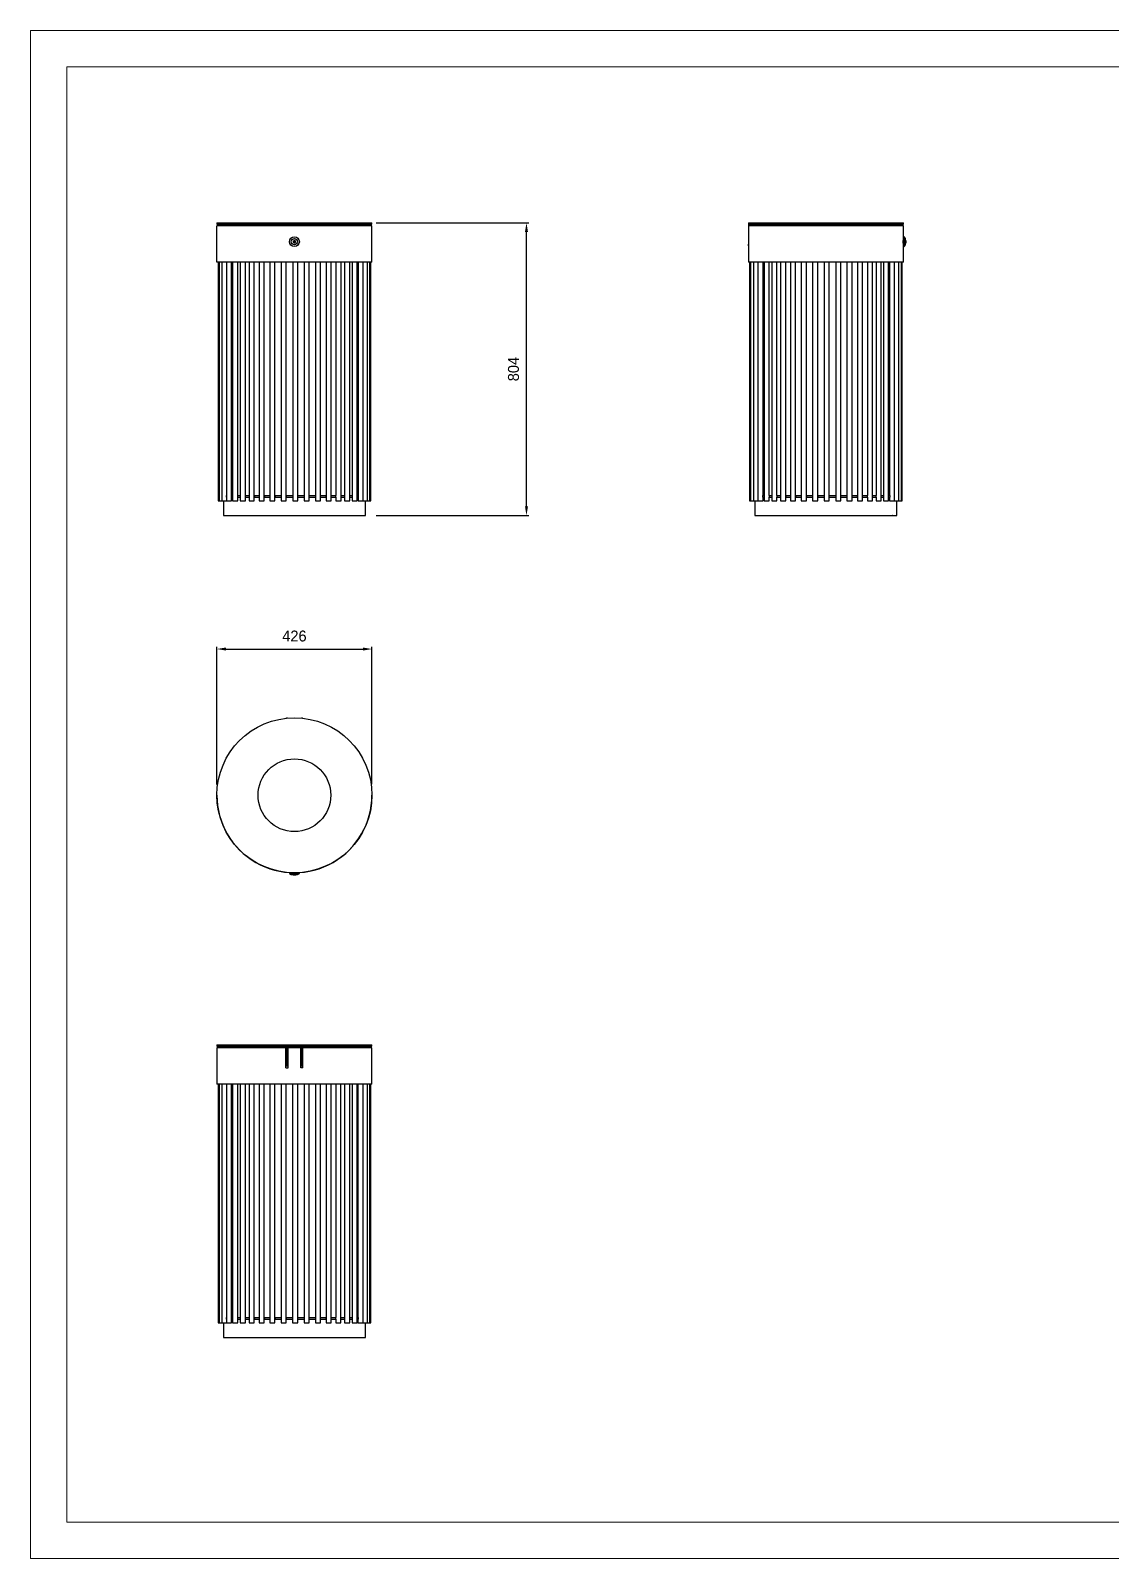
# Model space of a CAD drawing. Header units: millimetres. Extents: x 2024 to 7964, y -1688 to 2512.
# Drawn here: x 2024 to 4994, y -1688 to 2512 of the extents above; entities that cross this region are included whole.
import ezdxf

# ---------------------------------------------------------------- set-up
doc = ezdxf.new("R2010")
doc.units = ezdxf.units.MM
doc.header["$PDSIZE"] = -1
doc.layers.add('tabelka', color=155, linetype='Continuous')
doc.layers.add('WYMIAR', color=96, linetype='Continuous')
doc.dimstyles.new('1-1', dxfattribs={"dimtxt": 30, "dimasz": 25, "dimexe": 6.25, "dimexo": 30, "dimgap": 20.625, "dimtad": 1, "dimdec": 1, "dimtxsty": 'Standard', "dimcen": 0, "dimclrd": 2, "dimclre": 2, "dimclrt": 2, "dimadec": 0, "dimazin": 0, "dimtfac": 1, "dimtdec": 1, "dimtmove": 0, "dimatfit": 3, "dimfxl": 0, "dimarcsym": 0})

# ---------------------------------------------------------------- blocks, each defined once
blk = doc.blocks.new('front')
for p, q in [((-794.8, 1846.2), (-794.8, 1842.2)), ((-794.8, 1846.2), (-368.8, 1846.2)), ((-794.8, 1842.2), (-368.8, 1842.2)), ((-794.8, 1737.8), (-794.8, 1837.8)), ((-368.8, 1837.8), (-794.8, 1837.8)), ((-793, 1837.8), (-793, 1842.2)), ((-773, 1842.2), (-773, 1837.8)), ((-731.1, 1839.9), (-731.1, 1837.8)), ((-731, 1839.9), (-731.1, 1839.9)), ((-731, 1839.9), (-731, 1837.8)), ((-726.8, 1839.9), (-731, 1839.9)), ((-728.8, 1842.2), (-728.7, 1842.2)), ((-728.7, 1842.2), (-728.7, 1842.2)), ((-728.7, 1842.2), (-728.4, 1842.2)), ((-728.4, 1842.2), (-728.3, 1842.2)), ((-726, 1839.9), (-726.8, 1839.9)), ((-726, 1837.8), (-726, 1839.9)), ((-603.8, 1837.8), (-603.8, 1842.2)), ((-600.8, 1837.8), (-600.8, 1842.2)), ((-584.3, 1842.2), (-584.3, 1837.8)), ((-579.3, 1837.8), (-579.3, 1842.2)), ((-562.8, 1837.8), (-562.8, 1842.2)), ((-559.8, 1837.8), (-559.8, 1842.2)), ((-437.6, 1839.9), (-437.6, 1837.8)), ((-437.6, 1839.9), (-437.6, 1837.8)), ((-437.6, 1839.9), (-437.6, 1839.9)), ((-432.6, 1839.9), (-437.6, 1839.9)), ((-435.3, 1842.2), (-435.3, 1842.2)), ((-435.3, 1842.2), (-434.9, 1842.2)), ((-432.6, 1837.8), (-432.6, 1839.9)), ((-392.8, 1842.2), (-392.8, 1837.8)), ((-372.8, 1837.8), (-372.8, 1842.2)), ((-371.8, 1839.9), (-372.8, 1839.9)), ((-371.8, 1837.8), (-371.8, 1839.9)), ((-368.8, 1842.2), (-368.8, 1846.2)), ((-368.8, 1737.8), (-368.8, 1837.8)), ((-580.2, 1791), (-584.9, 1795.7)), ((-583.5, 1797.2), (-578.8, 1792.4)), ((-368.8, 1737.8), (-794.8, 1737.8)), ((-791.6, 1737.8), (-791.6, 1081.8)), ((-788.8, 1737.8), (-788.8, 1081.8)), ((-781, 1737.8), (-781, 1081.8)), ((-768.5, 1737.8), (-768.5, 1081.8)), ((-754.5, 1096.8), (-754.5, 1737.8)), ((-751.6, 1737.8), (-751.6, 1081.8)), ((-737.6, 1096.8), (-737.6, 1737.8)), ((-730.6, 1737.8), (-730.6, 1081.8)), ((-716.6, 1096.8), (-716.6, 1737.8)), ((-706.2, 1737.8), (-706.2, 1081.8)), ((-692.2, 1081.8), (-692.2, 1737.8)), ((-678.9, 1737.8), (-678.9, 1081.8)), ((-664.9, 1081.8), (-664.9, 1737.8)), ((-649.4, 1737.8), (-649.4, 1081.8)), ((-635.4, 1081.8), (-635.4, 1737.8)), ((-618.4, 1737.8), (-618.4, 1081.8)), ((-604.4, 1081.8), (-604.4, 1737.8)), ((-586.6, 1737.8), (-586.6, 1081.8)), ((-572.6, 1081.8), (-572.6, 1737.8)), ((-554.9, 1737.8), (-554.9, 1081.8)), ((-540.9, 1081.8), (-540.9, 1737.8)), ((-524, 1737.8), (-524, 1081.8)), ((-510, 1081.8), (-510, 1737.8)), ((-494.8, 1737.8), (-494.8, 1081.8)), ((-480.8, 1081.8), (-480.8, 1737.8)), ((-467.8, 1737.8), (-467.8, 1096.8)), ((-453.8, 1081.8), (-453.8, 1737.8)), ((-443.9, 1737.8), (-443.9, 1096.8)), ((-429.9, 1081.8), (-429.9, 1737.8)), ((-423.5, 1737.8), (-423.5, 1096.8)), ((-409.5, 1081.8), (-409.5, 1737.8)), ((-407.8, 1096.8), (-407.8, 1737.8)), ((-407.1, 1737.8), (-407.1, 1096.8)), ((-393.1, 1081.8), (-393.1, 1737.8)), ((-381.3, 1081.8), (-381.3, 1737.8)), ((-374.2, 1081.8), (-374.2, 1737.8)), ((-372, 1081.8), (-372, 1737.8)), ((-769, 1096.8), (-769, 1091.8)), ((-769, 1096.8), (-768.5, 1096.8)), ((-755.7, 1096.8), (-755.7, 1091.8)), ((-755.7, 1096.8), (-751.6, 1096.8)), ((-738.1, 1096.8), (-738.1, 1091.8)), ((-738.1, 1096.8), (-730.6, 1096.8)), ((-716.7, 1096.8), (-716.7, 1091.8)), ((-716.7, 1096.8), (-706.2, 1096.8)), ((-691.9, 1096.8), (-692.2, 1096.8)), ((-691.9, 1096.8), (-691.9, 1091.8)), ((-691.9, 1096.8), (-678.9, 1096.8)), ((-664.4, 1096.8), (-664.9, 1096.8)), ((-664.4, 1096.8), (-664.4, 1091.8)), ((-664.4, 1096.8), (-649.4, 1096.8)), ((-634.9, 1096.8), (-635.4, 1096.8)), ((-634.9, 1096.8), (-634.9, 1091.8)), ((-634.9, 1096.8), (-618.4, 1096.8)), ((-604.1, 1096.8), (-604.4, 1096.8)), ((-604.1, 1096.8), (-604.1, 1091.8)), ((-604.1, 1096.8), (-586.6, 1096.8)), ((-572.8, 1096.8), (-554.9, 1096.8)), ((-540.9, 1096.8), (-524, 1096.8)), ((-510, 1096.8), (-494.8, 1096.8)), ((-494.8, 1091.8), (-494.8, 1096.8)), ((-494.8, 1096.8), (-494.8, 1096.8)), ((-480.8, 1096.8), (-467.7, 1096.8)), ((-467.7, 1091.8), (-467.7, 1096.8)), ((-453.8, 1096.8), (-443.4, 1096.8)), ((-443.4, 1091.8), (-443.4, 1096.8)), ((-429.9, 1096.8), (-422.5, 1096.8)), ((-422.5, 1091.8), (-422.5, 1096.8)), ((-409.5, 1096.8), (-405.6, 1096.8)), ((-405.6, 1091.8), (-405.6, 1096.8)), ((-393.1, 1096.8), (-393, 1096.8)), ((-393, 1091.8), (-393, 1096.8)), ((-791.6, 1081.8), (-790.1, 1081.8)), ((-790.1, 1081.8), (-788.8, 1081.8)), ((-788.8, 1081.8), (-786.5, 1081.8)), ((-786.5, 1081.8), (-781, 1081.8)), ((-781, 1081.8), (-777.9, 1081.8)), ((-777.9, 1081.8), (-768.5, 1081.8)), ((-776.8, 1081.8), (-776.8, 1041.8)), ((-769, 1091.8), (-768.5, 1091.8)), ((-768.5, 1081.8), (-764.4, 1081.8)), ((-764.4, 1081.8), (-754.5, 1081.8)), ((-755.7, 1091.8), (-751.6, 1091.8)), ((-754.5, 1081.8), (-754.5, 1091.8)), ((-751.6, 1081.8), (-746.5, 1081.8)), ((-746.5, 1081.8), (-737.6, 1081.8)), ((-738.1, 1091.8), (-730.6, 1091.8)), ((-737.6, 1081.8), (-737.6, 1091.8)), ((-730.6, 1081.8), (-724.4, 1081.8)), ((-724.4, 1081.8), (-716.6, 1081.8)), ((-716.7, 1091.8), (-706.2, 1091.8)), ((-716.6, 1081.8), (-716.6, 1091.8)), ((-706.2, 1081.8), (-698.9, 1081.8)), ((-698.9, 1081.8), (-692.2, 1081.8)), ((-691.9, 1091.8), (-692.2, 1091.8)), ((-691.9, 1091.8), (-678.9, 1091.8)), ((-678.9, 1081.8), (-670.5, 1081.8)), ((-670.5, 1081.8), (-664.9, 1081.8)), ((-664.4, 1091.8), (-664.9, 1091.8)), ((-664.4, 1091.8), (-649.4, 1091.8)), ((-649.4, 1081.8), (-639.9, 1081.8)), ((-639.9, 1081.8), (-635.4, 1081.8)), ((-634.9, 1091.8), (-635.4, 1091.8)), ((-634.9, 1091.8), (-618.4, 1091.8)), ((-618.4, 1081.8), (-607.9, 1081.8)), ((-607.9, 1081.8), (-604.4, 1081.8)), ((-604.1, 1091.8), (-604.4, 1091.8)), ((-604.1, 1091.8), (-586.6, 1091.8)), ((-586.6, 1081.8), (-575.3, 1081.8)), ((-575.3, 1081.8), (-572.6, 1081.8)), ((-572.8, 1091.8), (-554.9, 1091.8)), ((-554.9, 1081.8), (-542.8, 1081.8)), ((-542.8, 1081.8), (-540.9, 1081.8)), ((-540.9, 1091.8), (-524, 1091.8)), ((-524, 1081.8), (-511.2, 1081.8)), ((-511.2, 1081.8), (-510, 1081.8)), ((-510, 1091.8), (-494.8, 1091.8)), ((-494.8, 1091.8), (-494.8, 1091.8)), ((-494.8, 1081.8), (-481.4, 1081.8)), ((-481.4, 1081.8), (-480.8, 1081.8)), ((-480.8, 1091.8), (-467.7, 1091.8)), ((-467.8, 1091.8), (-467.8, 1081.8)), ((-467.8, 1081.8), (-454.1, 1081.8)), ((-454.1, 1081.8), (-453.8, 1081.8)), ((-453.8, 1091.8), (-443.4, 1091.8)), ((-443.9, 1091.8), (-443.9, 1081.8)), ((-443.9, 1081.8), (-429.9, 1081.8)), ((-429.9, 1091.8), (-422.5, 1091.8)), ((-429.9, 1081.8), (-429.9, 1081.8)), ((-423.5, 1091.8), (-423.5, 1081.8)), ((-423.5, 1081.8), (-409.5, 1081.8)), ((-409.5, 1091.8), (-405.6, 1091.8)), ((-407.1, 1091.8), (-407.1, 1081.8)), ((-407.1, 1081.8), (-393.1, 1081.8)), ((-393.1, 1091.8), (-393, 1091.8)), ((-393.1, 1081.8), (-381.3, 1081.8)), ((-386.8, 1041.8), (-386.8, 1081.8)), ((-381.3, 1081.8), (-374.2, 1081.8)), ((-374.2, 1081.8), (-372, 1081.8)), ((-776.8, 1041.8), (-648, 1041.8)), ((-647.9, 1041.8), (-648, 1041.8)), ((-647.9, 1041.8), (-386.8, 1041.8))]:
    blk.add_line(p, q)
for radius in [13.5, 8.5]:
    blk.add_circle((-581.8, 1794.1), radius)
for centre, radius, start, end in [((-728.8, 1839.9), 2.3, 90, 180), ((-728.7, 1839.9), 2.3, 90, 180), ((-728.3, 1839.9), 2.3, 0, 90), ((-435.3, 1839.9), 2.3, 90, 180), ((-435.3, 1839.9), 2.3, 90, 180), ((-434.9, 1839.9), 2.3, 0, 90), ((-374.1, 1839.9), 2.3, 0, 55.5826), ((-581.8, 1794.1), 3.5, 151.6015, 298.3985), ((-581.8, 1794.1), 3.5, 331.6015, 118.3985)]:
    blk.add_arc(centre, radius, start, end)
blk = doc.blocks.new('bok')
for p, q in [((1328.7, 1846.2), (1328.7, 1842.2)), ((1328.7, 1846.2), (1541.7, 1846.2)), ((1329.9, 1842.2), (1328.7, 1842.2)), ((1328.7, 1842.2), (1328.7, 1787.2)), ((1329.9, 1842.2), (1541.7, 1842.2)), ((1541.6, 1837.8), (1330.1, 1837.8)), ((1330.1, 1782.8), (1330.1, 1837.8)), ((1352.7, 1837.8), (1352.7, 1842.2)), ((1392.5, 1839.9), (1392.5, 1837.8)), ((1392.6, 1839.9), (1392.5, 1839.9)), ((1392.6, 1839.9), (1392.6, 1837.8)), ((1396.8, 1839.9), (1392.6, 1839.9)), ((1394.8, 1842.2), (1394.9, 1842.2)), ((1394.8, 1842.2), (1394.8, 1842.2)), ((1394.9, 1842.2), (1395.2, 1842.2)), ((1395.2, 1842.2), (1395.3, 1842.2)), ((1397.6, 1839.9), (1396.8, 1839.9)), ((1397.6, 1837.8), (1397.6, 1839.9)), ((1539.2, 1839.9), (1539.2, 1837.8)), ((1539.3, 1839.9), (1539.2, 1839.9)), ((1539.3, 1839.9), (1539.3, 1837.8)), ((1544.3, 1839.9), (1539.3, 1839.9)), ((1541.5, 1842.2), (1541.6, 1842.2)), ((1541.6, 1842.2), (1542, 1842.2)), ((1541.6, 1837.8), (1541.6, 1837.8)), ((1541.7, 1846.2), (1754.7, 1846.2)), ((1541.7, 1842.2), (1754.7, 1842.2)), ((1754.8, 1837.8), (1541.8, 1837.8)), ((1544.3, 1837.8), (1544.3, 1839.9)), ((1552.5, 1837.8), (1552.5, 1842.2)), ((1557.5, 1837.8), (1557.5, 1842.2)), ((1685.9, 1839.9), (1685.9, 1837.8)), ((1686, 1839.9), (1685.9, 1839.9)), ((1686, 1839.9), (1686, 1837.8)), ((1691, 1839.9), (1686, 1839.9)), ((1688.2, 1842.2), (1688.3, 1842.2)), ((1688.3, 1842.2), (1688.7, 1842.2)), ((1691, 1837.8), (1691, 1839.9)), ((1714.7, 1842.2), (1714.7, 1837.8)), ((1719.7, 1837.8), (1719.7, 1842.2)), ((1734.7, 1842.2), (1734.7, 1837.8)), ((1739.7, 1837.8), (1739.7, 1842.2)), ((1754.7, 1842.2), (1754.7, 1846.2)), ((1754.8, 1807.6), (1754.8, 1837.8)), ((1756.5, 1807.6), (1754.8, 1807.6)), ((1754.8, 1780.6), (1754.8, 1807.6)), ((1760.1, 1802.6), (1756.5, 1807.6)), ((1756.5, 1780.6), (1756.5, 1807.6)), ((1328.7, 1787.2), (1330.1, 1787.2)), ((1328.8, 1787.2), (1328.8, 1737.8)), ((1329.5, 1782.8), (1329.5, 1787.2)), ((1330.1, 1782.8), (1329.5, 1782.8)), ((1754.8, 1799.8), (1754.6, 1799.8)), ((1754.6, 1788.3), (1754.8, 1788.3)), ((1754.7, 1803.7), (1754.8, 1803.7)), ((1754.8, 1784.5), (1754.7, 1784.5)), ((1754.8, 1804.9), (1754.8, 1805.2)), ((1754.8, 1804.9), (1754.8, 1804.9)), ((1754.8, 1783.2), (1754.8, 1783.2)), ((1754.8, 1780.6), (1756.5, 1780.6)), ((1754.8, 1737.8), (1754.8, 1780.6)), ((1756.5, 1780.6), (1760.1, 1785.6)), ((1760.1, 1785.6), (1760.1, 1802.6)), ((1761.5, 1797.6), (1760.1, 1797.6)), ((1760.1, 1797.2), (1761.5, 1797.2)), ((1760.1, 1795.7), (1761.5, 1795.7)), ((1760.1, 1790.6), (1761.5, 1790.6)), ((1761.5, 1797.6), (1761.5, 1797.2)), ((1761.5, 1797.2), (1761.5, 1795.7)), ((1761.5, 1795.7), (1761.5, 1790.6)), ((1541.6, 1737.8), (1328.8, 1737.8)), ((1332, 1737.8), (1332, 1081.8)), ((1334.9, 1737.8), (1334.9, 1081.8)), ((1342.6, 1737.8), (1342.6, 1081.8)), ((1355.1, 1737.8), (1355.1, 1081.8)), ((1369.1, 1096.8), (1369.1, 1737.8)), ((1372, 1737.8), (1372, 1081.8)), ((1386, 1096.8), (1386, 1737.8)), ((1393, 1737.8), (1393, 1081.8)), ((1407, 1096.8), (1407, 1737.8)), ((1417.4, 1737.8), (1417.4, 1081.8)), ((1431.4, 1081.8), (1431.4, 1737.8)), ((1444.7, 1737.8), (1444.7, 1081.8)), ((1458.7, 1081.8), (1458.7, 1737.8)), ((1474.2, 1737.8), (1474.2, 1081.8)), ((1488.2, 1081.8), (1488.2, 1737.8)), ((1505.3, 1737.8), (1505.3, 1081.8)), ((1519.3, 1081.8), (1519.3, 1737.8)), ((1537, 1737.8), (1537, 1081.8)), ((1754.8, 1737.8), (1541.8, 1737.8)), ((1551, 1081.8), (1551, 1737.8)), ((1568.7, 1737.8), (1568.7, 1081.8)), ((1582.7, 1081.8), (1582.7, 1737.8)), ((1599.6, 1737.8), (1599.6, 1081.8)), ((1613.6, 1081.8), (1613.6, 1737.8)), ((1628.8, 1737.8), (1628.8, 1081.8)), ((1642.8, 1081.8), (1642.8, 1737.8)), ((1655.8, 1737.8), (1655.8, 1096.8)), ((1669.8, 1081.8), (1669.8, 1737.8)), ((1679.8, 1737.8), (1679.8, 1096.8)), ((1693.8, 1081.8), (1693.8, 1737.8)), ((1700.2, 1737.8), (1700.2, 1096.8)), ((1714.2, 1081.8), (1714.2, 1737.8)), ((1715.8, 1096.8), (1715.8, 1737.8)), ((1716.5, 1737.8), (1716.5, 1096.8)), ((1730.5, 1081.8), (1730.5, 1737.8)), ((1742.3, 1081.8), (1742.3, 1737.8)), ((1749.4, 1081.8), (1749.4, 1737.8)), ((1751.6, 1081.8), (1751.6, 1737.8)), ((1354.6, 1096.8), (1354.6, 1091.8)), ((1354.6, 1096.8), (1355.1, 1096.8)), ((1367.9, 1096.8), (1367.9, 1091.8)), ((1367.9, 1096.8), (1372, 1096.8)), ((1385.5, 1096.8), (1385.5, 1091.8)), ((1385.5, 1096.8), (1393, 1096.8)), ((1406.9, 1096.8), (1406.9, 1091.8)), ((1406.9, 1096.8), (1417.4, 1096.8)), ((1431.7, 1096.8), (1431.4, 1096.8)), ((1431.7, 1096.8), (1431.7, 1091.8)), ((1431.7, 1096.8), (1444.7, 1096.8)), ((1459.2, 1096.8), (1458.7, 1096.8)), ((1459.2, 1096.8), (1459.2, 1091.8)), ((1459.2, 1096.8), (1474.2, 1096.8)), ((1488.7, 1096.8), (1488.2, 1096.8)), ((1488.7, 1096.8), (1488.7, 1091.8)), ((1488.7, 1096.8), (1505.3, 1096.8)), ((1519.5, 1096.8), (1519.3, 1096.8)), ((1519.5, 1096.8), (1519.5, 1091.8)), ((1519.5, 1096.8), (1537, 1096.8)), ((1550.9, 1096.8), (1568.7, 1096.8)), ((1582.7, 1096.8), (1599.6, 1096.8)), ((1613.6, 1096.8), (1628.8, 1096.8)), ((1628.8, 1091.8), (1628.8, 1096.8)), ((1628.8, 1096.8), (1628.8, 1096.8)), ((1642.8, 1096.8), (1655.9, 1096.8)), ((1655.9, 1091.8), (1655.9, 1096.8)), ((1669.8, 1096.8), (1680.2, 1096.8)), ((1680.2, 1091.8), (1680.2, 1096.8)), ((1693.8, 1096.8), (1701.1, 1096.8)), ((1701.1, 1091.8), (1701.1, 1096.8)), ((1714.2, 1096.8), (1718, 1096.8)), ((1718, 1091.8), (1718, 1096.8)), ((1730.5, 1096.8), (1730.7, 1096.8)), ((1730.7, 1091.8), (1730.7, 1096.8)), ((1332, 1081.8), (1333.5, 1081.8)), ((1333.5, 1081.8), (1334.9, 1081.8)), ((1334.9, 1081.8), (1337.1, 1081.8)), ((1337.1, 1081.8), (1342.6, 1081.8)), ((1342.6, 1081.8), (1345.8, 1081.8)), ((1345.8, 1081.8), (1355.1, 1081.8)), ((1346.8, 1081.8), (1346.8, 1041.8)), ((1354.6, 1091.8), (1355.1, 1091.8)), ((1355.1, 1081.8), (1359.2, 1081.8)), ((1359.2, 1081.8), (1369.1, 1081.8)), ((1367.9, 1091.8), (1372, 1091.8)), ((1369.1, 1081.8), (1369.1, 1091.8)), ((1372, 1081.8), (1377.2, 1081.8)), ((1377.2, 1081.8), (1386, 1081.8)), ((1385.5, 1091.8), (1393, 1091.8)), ((1386, 1081.8), (1386, 1091.8)), ((1393, 1081.8), (1399.2, 1081.8)), ((1399.2, 1081.8), (1407, 1081.8)), ((1406.9, 1091.8), (1417.4, 1091.8)), ((1407, 1081.8), (1407, 1091.8)), ((1417.4, 1081.8), (1424.7, 1081.8)), ((1424.7, 1081.8), (1431.4, 1081.8)), ((1431.7, 1091.8), (1431.4, 1091.8)), ((1431.7, 1091.8), (1444.7, 1091.8)), ((1444.7, 1081.8), (1453.1, 1081.8)), ((1453.1, 1081.8), (1458.7, 1081.8)), ((1459.2, 1091.8), (1458.7, 1091.8)), ((1459.2, 1091.8), (1474.2, 1091.8)), ((1474.2, 1081.8), (1483.7, 1081.8)), ((1483.7, 1081.8), (1488.2, 1081.8)), ((1488.7, 1091.8), (1488.2, 1091.8)), ((1488.7, 1091.8), (1505.3, 1091.8)), ((1505.3, 1081.8), (1515.7, 1081.8)), ((1515.7, 1081.8), (1519.3, 1081.8)), ((1519.5, 1091.8), (1519.3, 1091.8)), ((1519.5, 1091.8), (1537, 1091.8)), ((1537, 1081.8), (1548.4, 1081.8)), ((1548.4, 1081.8), (1551, 1081.8)), ((1550.9, 1091.8), (1568.7, 1091.8)), ((1568.7, 1081.8), (1580.9, 1081.8)), ((1580.9, 1081.8), (1582.7, 1081.8)), ((1582.7, 1091.8), (1599.6, 1091.8)), ((1599.6, 1081.8), (1612.4, 1081.8)), ((1612.4, 1081.8), (1613.6, 1081.8)), ((1613.6, 1091.8), (1628.8, 1091.8)), ((1628.8, 1091.8), (1628.8, 1091.8)), ((1628.8, 1081.8), (1642.2, 1081.8)), ((1642.2, 1081.8), (1642.8, 1081.8)), ((1642.8, 1091.8), (1655.9, 1091.8)), ((1655.8, 1091.8), (1655.8, 1081.8)), ((1655.8, 1081.8), (1669.5, 1081.8)), ((1669.5, 1081.8), (1669.8, 1081.8)), ((1669.8, 1091.8), (1680.2, 1091.8)), ((1679.8, 1091.8), (1679.8, 1081.8)), ((1679.8, 1081.8), (1693.7, 1081.8)), ((1693.7, 1081.8), (1693.8, 1081.8)), ((1693.8, 1091.8), (1701.1, 1091.8)), ((1700.2, 1091.8), (1700.2, 1081.8)), ((1700.2, 1081.8), (1714.2, 1081.8)), ((1714.2, 1091.8), (1718, 1091.8)), ((1716.5, 1091.8), (1716.5, 1081.8)), ((1716.5, 1081.8), (1730.5, 1081.8)), ((1730.5, 1091.8), (1730.7, 1091.8)), ((1730.5, 1081.8), (1742.3, 1081.8)), ((1736.8, 1041.8), (1736.8, 1081.8)), ((1742.3, 1081.8), (1749.4, 1081.8)), ((1749.4, 1081.8), (1751.6, 1081.8)), ((1346.8, 1041.8), (1725.2, 1041.8)), ((1725.3, 1041.8), (1725.2, 1041.8)), ((1725.3, 1041.8), (1736.8, 1041.8))]:
    blk.add_line(p, q)
for centre, radius, start, end in [((1394.8, 1839.9), 2.3, 90, 180), ((1394.9, 1839.9), 2.3, 90, 180), ((1395.3, 1839.9), 2.3, 0, 90), ((1541.5, 1839.9), 2.3, 90, 180), ((1541.6, 1839.9), 2.3, 90, 180), ((1542, 1839.9), 2.3, 0, 90), ((1688.2, 1839.9), 2.3, 90, 180), ((1688.3, 1839.9), 2.3, 90, 180), ((1688.7, 1839.9), 2.3, 0, 90), ((1541.8, 1807.9), 213, 357.0761, 357.4162), ((1541.8, 1780.3), 213, 2.5838, 2.9239), ((1541.8, 1807.9), 213, 358.8738, 359.2135), ((1541.8, 1807.9), 213, 358.8727, 359.2124), ((1541.8, 1780.3), 213, 0.7865, 1.1262), ((1541.8, 1780.3), 213, 0.7876, 1.1273)]:
    blk.add_arc(centre, radius, start, end)
for points, knots in [([(1754.5, 1791.1), (1754.5, 1792.4), (1754.5, 1794.4), (1754.5, 1796.3), (1754.5, 1797)], [0, 0, 0, 0, 0.6396364, 1, 1, 1, 1]), ([(1754.8, 1782.9), (1754.8, 1782.9), (1754.8, 1782.8), (1754.8, 1783), (1754.8, 1783.2)], [0, 0, 0, 0, 0.282297, 1, 1, 1, 1])]:
    blk.add_open_spline(points, degree=3, knots=knots)
blk = doc.blocks.new('rzut')
for p, q in [((-603.8, 475), (-603.8, 476.1)), ((-603.8, 476.1), (-600.8, 476.1)), ((-600.8, 475.3), (-600.8, 476.1)), ((-562.8, 476.1), (-559.8, 476.1)), ((-562.8, 475.3), (-562.8, 476.1)), ((-559.8, 475), (-559.8, 476.1)), ((-595.3, 50.1), (-595.3, 48.4)), ((-595.3, 50.1), (-572.3, 50.1)), ((-595.3, 48.4), (-590.3, 44.8)), ((-595.3, 48.4), (-572.3, 48.4)), ((-591.4, 50.1), (-591.4, 50.3)), ((-590.3, 44.8), (-575.8, 44.8)), ((-587.6, 50.2), (-587.6, 50.1)), ((-585.3, 44.8), (-585.3, 43.4)), ((-584.9, 43.4), (-585.3, 43.4)), ((-584.9, 44.8), (-584.9, 43.4)), ((-583.5, 43.4), (-584.9, 43.4)), ((-583.5, 44.8), (-583.5, 43.4)), ((-578.3, 43.4), (-583.5, 43.4)), ((-578.3, 43.4), (-578.3, 44.8)), ((-576.1, 50.1), (-576.1, 50.2)), ((-575.8, 44.8), (-573.3, 44.8)), ((-573.3, 44.8), (-568.3, 48.4)), ((-572.3, 50.1), (-568.3, 50.1)), ((-572.3, 48.4), (-568.3, 48.4)), ((-572.2, 50.3), (-572.2, 50.1)), ((-568.3, 48.4), (-568.3, 50.1))]:
    blk.add_line(p, q)
for radius in [213, 100]:
    blk.add_circle((-581.8, 263.1), radius)
blk.add_arc((-581.8, 263.1), 213, 180, 0.0067)
blk = doc.blocks.new('tyl')
for p, q in [((-792.5, -276.5), (-792.5, -280.5)), ((-792.5, -276.5), (-366.5, -276.5)), ((-792.5, -280.5), (-601.5, -280.5)), ((-792.5, -284.9), (-792.5, -384.9)), ((-603, -284.9), (-792.5, -284.9)), ((-789.5, -282.8), (-789.5, -284.9)), ((-787, -282.8), (-789.5, -282.8)), ((-788.5, -280.9), (-788.5, -280.5)), ((-787.2, -280.5), (-787, -280.5)), ((-787, -280.5), (-786.8, -280.5)), ((-784.5, -282.8), (-787, -282.8)), ((-784.5, -284.9), (-784.5, -282.8)), ((-728.8, -282.8), (-728.8, -284.9)), ((-728.7, -282.8), (-728.8, -282.8)), ((-728.7, -282.8), (-728.7, -284.9)), ((-724.4, -282.8), (-728.7, -282.8)), ((-726.5, -280.5), (-726.4, -280.5)), ((-726.4, -280.5), (-726, -280.5)), ((-726.4, -280.5), (-726.4, -280.5)), ((-726, -280.5), (-726, -280.5)), ((-723.7, -282.8), (-724.4, -282.8)), ((-723.7, -284.9), (-723.7, -282.8)), ((-603, -339.9), (-603, -284.9)), ((-603, -284.9), (-601.5, -284.9)), ((-598.5, -280.5), (-601.5, -280.5)), ((-601.5, -280.5), (-601.5, -335.5)), ((-598.5, -280.5), (-598.5, -335.5)), ((-598.5, -280.5), (-560.5, -280.5)), ((-598.5, -284.9), (-597, -284.9)), ((-597, -339.9), (-597, -284.9)), ((-562, -284.9), (-597, -284.9)), ((-582, -280.5), (-582, -284.9)), ((-577, -284.9), (-577, -280.5)), ((-562, -339.9), (-562, -284.9)), ((-562, -284.9), (-560.5, -284.9)), ((-560.5, -280.5), (-560.5, -335.5)), ((-557.5, -280.5), (-560.5, -280.5)), ((-557.5, -280.5), (-557.5, -335.5)), ((-557.5, -280.5), (-366.5, -280.5)), ((-557.5, -284.9), (-556, -284.9)), ((-366.5, -284.9), (-556, -284.9)), ((-556, -339.9), (-556, -284.9)), ((-435.3, -282.8), (-435.3, -284.9)), ((-435.2, -282.8), (-435.3, -282.8)), ((-435.2, -282.8), (-435.2, -284.9)), ((-430.2, -282.8), (-435.2, -282.8)), ((-433, -280.5), (-432.9, -280.5)), ((-432.9, -280.5), (-432.5, -280.5)), ((-430.2, -284.9), (-430.2, -282.8)), ((-374.5, -282.8), (-374.5, -284.9)), ((-369.5, -282.8), (-374.5, -282.8)), ((-372.2, -280.5), (-371.8, -280.5)), ((-369.5, -284.9), (-369.5, -282.8)), ((-366.5, -280.5), (-366.5, -276.5)), ((-366.5, -384.9), (-366.5, -284.9)), ((-366.5, -384.9), (-366.5, -284.9)), ((-366.5, -284.9), (-366.5, -284.9)), ((-601.5, -306.9), (-603, -306.9)), ((-598.5, -335.5), (-601.5, -335.5)), ((-597, -313.5), (-597.5, -313.5)), ((-597.5, -313.5), (-597.5, -321.4)), ((-597.5, -321.4), (-597.5, -325.5)), ((-597.5, -325.5), (-597, -325.5)), ((-561.5, -313.5), (-562, -313.5)), ((-562, -325.5), (-561.5, -325.5)), ((-561.5, -321.4), (-561.5, -313.5)), ((-561.5, -325.5), (-561.5, -321.4)), ((-557.5, -335.5), (-560.5, -335.5)), ((-557.5, -306.9), (-556, -306.9)), ((-603, -339.9), (-597, -339.9)), ((-556, -339.9), (-562, -339.9)), ((-366.5, -384.9), (-792.5, -384.9)), ((-789.3, -384.9), (-789.3, -1040.9)), ((-786.4, -384.9), (-786.4, -1040.9)), ((-778.7, -384.9), (-778.7, -1040.9)), ((-766.2, -384.9), (-766.2, -1040.9)), ((-752.2, -1025.9), (-752.2, -384.9)), ((-749.2, -384.9), (-749.2, -1040.9)), ((-735.2, -1025.9), (-735.2, -384.9)), ((-728.3, -384.9), (-728.3, -1040.9)), ((-714.3, -1025.9), (-714.3, -384.9)), ((-703.9, -384.9), (-703.9, -1040.9)), ((-689.9, -1040.9), (-689.9, -384.9)), ((-676.6, -384.9), (-676.6, -1040.9)), ((-662.6, -1040.9), (-662.6, -384.9)), ((-647, -384.9), (-647, -1040.9)), ((-633, -1040.9), (-633, -384.9)), ((-616, -384.9), (-616, -1040.9)), ((-602, -1040.9), (-602, -384.9)), ((-584.3, -384.9), (-584.3, -1040.9)), ((-570.3, -1040.9), (-570.3, -384.9)), ((-552.6, -384.9), (-552.6, -1040.9)), ((-538.6, -1040.9), (-538.6, -384.9)), ((-521.7, -384.9), (-521.7, -1040.9)), ((-507.7, -1040.9), (-507.7, -384.9)), ((-492.4, -384.9), (-492.4, -1040.9)), ((-478.4, -1040.9), (-478.4, -384.9)), ((-465.5, -384.9), (-465.5, -1025.9)), ((-451.5, -1040.9), (-451.5, -384.9)), ((-441.5, -384.9), (-441.5, -1025.9)), ((-427.5, -1040.9), (-427.5, -384.9)), ((-421.1, -384.9), (-421.1, -1025.9)), ((-407.1, -1040.9), (-407.1, -384.9)), ((-405.5, -1025.9), (-405.5, -384.9)), ((-404.8, -384.9), (-404.8, -1025.9)), ((-390.8, -1040.9), (-390.8, -384.9)), ((-378.9, -1040.9), (-378.9, -384.9)), ((-371.9, -1040.9), (-371.9, -384.9)), ((-369.7, -1040.9), (-369.7, -384.9)), ((-366.5, -384.9), (-366.5, -384.9)), ((-789.3, -1040.9), (-787.8, -1040.9)), ((-787.8, -1040.9), (-786.4, -1040.9)), ((-786.4, -1040.9), (-784.2, -1040.9)), ((-784.2, -1040.9), (-778.7, -1040.9)), ((-778.7, -1040.9), (-775.5, -1040.9)), ((-775.5, -1040.9), (-766.2, -1040.9)), ((-774.5, -1040.9), (-774.5, -1080.9)), ((-766.7, -1025.9), (-766.7, -1030.9)), ((-766.7, -1025.9), (-766.2, -1025.9)), ((-766.7, -1030.9), (-766.2, -1030.9)), ((-766.2, -1040.9), (-762.1, -1040.9)), ((-762.1, -1040.9), (-752.2, -1040.9)), ((-753.4, -1025.9), (-753.4, -1030.9)), ((-753.4, -1025.9), (-749.2, -1025.9)), ((-753.4, -1030.9), (-749.2, -1030.9)), ((-752.2, -1040.9), (-752.2, -1030.9)), ((-749.2, -1040.9), (-744.1, -1040.9)), ((-744.1, -1040.9), (-735.2, -1040.9)), ((-735.8, -1025.9), (-735.8, -1030.9)), ((-735.8, -1025.9), (-728.3, -1025.9)), ((-735.8, -1030.9), (-728.3, -1030.9)), ((-735.2, -1040.9), (-735.2, -1030.9)), ((-728.3, -1040.9), (-722.1, -1040.9)), ((-722.1, -1040.9), (-714.3, -1040.9)), ((-714.4, -1025.9), (-714.4, -1030.9)), ((-714.4, -1025.9), (-703.9, -1025.9)), ((-714.4, -1030.9), (-703.9, -1030.9)), ((-714.3, -1040.9), (-714.3, -1030.9)), ((-703.9, -1040.9), (-696.6, -1040.9)), ((-696.6, -1040.9), (-689.9, -1040.9)), ((-689.6, -1025.9), (-689.9, -1025.9)), ((-689.6, -1030.9), (-689.9, -1030.9)), ((-689.6, -1025.9), (-689.6, -1030.9)), ((-689.6, -1025.9), (-676.6, -1025.9)), ((-689.6, -1030.9), (-676.6, -1030.9)), ((-676.6, -1040.9), (-668.2, -1040.9)), ((-668.2, -1040.9), (-662.6, -1040.9)), ((-662.1, -1025.9), (-662.6, -1025.9)), ((-662.1, -1030.9), (-662.6, -1030.9)), ((-662.1, -1025.9), (-662.1, -1030.9)), ((-662.1, -1025.9), (-647, -1025.9)), ((-662.1, -1030.9), (-647, -1030.9)), ((-647, -1040.9), (-637.6, -1040.9)), ((-637.6, -1040.9), (-633, -1040.9)), ((-632.6, -1025.9), (-633, -1025.9)), ((-632.6, -1030.9), (-633, -1030.9)), ((-632.6, -1025.9), (-632.6, -1030.9)), ((-632.6, -1025.9), (-616, -1025.9)), ((-632.6, -1030.9), (-616, -1030.9)), ((-616, -1040.9), (-605.6, -1040.9)), ((-605.6, -1040.9), (-602, -1040.9)), ((-601.8, -1025.9), (-602, -1025.9)), ((-601.8, -1030.9), (-602, -1030.9)), ((-601.8, -1025.9), (-601.8, -1030.9)), ((-601.8, -1025.9), (-584.3, -1025.9)), ((-601.8, -1030.9), (-584.3, -1030.9)), ((-584.3, -1040.9), (-572.9, -1040.9)), ((-572.9, -1040.9), (-570.3, -1040.9)), ((-570.4, -1025.9), (-552.6, -1025.9)), ((-570.4, -1030.9), (-552.6, -1030.9)), ((-552.6, -1040.9), (-540.4, -1040.9)), ((-540.4, -1040.9), (-538.6, -1040.9)), ((-538.6, -1025.9), (-521.7, -1025.9)), ((-538.6, -1030.9), (-521.7, -1030.9)), ((-521.7, -1040.9), (-508.9, -1040.9)), ((-508.9, -1040.9), (-507.7, -1040.9)), ((-507.7, -1025.9), (-492.5, -1025.9)), ((-507.7, -1030.9), (-492.5, -1030.9)), ((-492.5, -1030.9), (-492.5, -1025.9)), ((-492.4, -1025.9), (-492.5, -1025.9)), ((-492.4, -1030.9), (-492.5, -1030.9)), ((-492.4, -1040.9), (-479.1, -1040.9)), ((-479.1, -1040.9), (-478.4, -1040.9)), ((-478.4, -1025.9), (-465.4, -1025.9)), ((-478.4, -1030.9), (-465.4, -1030.9)), ((-465.5, -1030.9), (-465.5, -1040.9)), ((-465.5, -1040.9), (-451.7, -1040.9)), ((-465.4, -1030.9), (-465.4, -1025.9)), ((-451.7, -1040.9), (-451.5, -1040.9)), ((-451.5, -1025.9), (-441.1, -1025.9)), ((-451.5, -1030.9), (-441.1, -1030.9)), ((-441.5, -1030.9), (-441.5, -1040.9)), ((-441.5, -1040.9), (-427.6, -1040.9)), ((-441.1, -1030.9), (-441.1, -1025.9)), ((-427.6, -1040.9), (-427.5, -1040.9)), ((-427.5, -1025.9), (-420.2, -1025.9)), ((-427.5, -1030.9), (-420.2, -1030.9)), ((-421.1, -1030.9), (-421.1, -1040.9)), ((-421.1, -1040.9), (-407.1, -1040.9)), ((-420.2, -1030.9), (-420.2, -1025.9)), ((-407.1, -1025.9), (-403.2, -1025.9)), ((-407.1, -1030.9), (-403.2, -1030.9)), ((-404.8, -1030.9), (-404.8, -1040.9)), ((-404.8, -1040.9), (-390.8, -1040.9)), ((-403.2, -1030.9), (-403.2, -1025.9)), ((-390.8, -1025.9), (-390.6, -1025.9)), ((-390.8, -1030.9), (-390.6, -1030.9)), ((-390.8, -1040.9), (-378.9, -1040.9)), ((-390.6, -1030.9), (-390.6, -1025.9)), ((-384.5, -1080.9), (-384.5, -1040.9)), ((-378.9, -1040.9), (-371.9, -1040.9)), ((-371.9, -1040.9), (-369.7, -1040.9)), ((-774.5, -1080.9), (-384.5, -1080.9))]:
    blk.add_line(p, q)
for centre, radius, start, end in [((-787.2, -282.8), 2.3, 90, 180), ((-786.8, -282.8), 2.3, 0, 90), ((-726.5, -282.8), 2.3, 90, 180), ((-726.4, -282.8), 2.3, 90, 180), ((-726, -282.8), 2.3, 0, 90), ((-433, -282.8), 2.3, 90, 180), ((-432.9, -282.8), 2.3, 90, 180), ((-432.5, -282.8), 2.3, 0, 90), ((-372.2, -282.8), 2.3, 90, 180), ((-371.8, -282.8), 2.3, 0, 90), ((-597.5, -315.5), 2, 90, 120), ((-597.5, -323.5), 2, 240, 270), ((-561.5, -315.5), 2, 60, 90), ((-561.5, -323.5), 2, 270, 300)]:
    blk.add_arc(centre, radius, start, end)
blk = doc.blocks.new('*D12')
at = {"layer": 'Defpoints', "color": 0}
for p in [(2943.7, 1983.2), (3386.3, 1983.2), (2943.7, 1178.8)]:
    blk.add_point(p, dxfattribs=at)
at = {"layer": 'WYMIAR', "color": 2, "lineweight": -2}
for p, q in [((2973.7, 1983.2), (3392.6, 1983.2)), ((3386.3, 1203.8), (3386.3, 1958.2)), ((2973.7, 1178.8), (3392.6, 1178.8))]:
    blk.add_line(p, q, dxfattribs=at)
at = {"layer": 'WYMIAR', "color": 2}
for points in [[(3382.2, 1958.2), (3390.5, 1958.2), (3386.3, 1983.2)], [(3382.2, 1203.8), (3390.5, 1203.8), (3386.3, 1178.8)]]:
    blk.add_solid(points, dxfattribs=at)
at = {"layer": 'WYMIAR', "color": 2, "insert": (3350.7, 1581), "char_height": 30, "attachment_point": 5, "rotation": 90}
blk.add_mtext('804', dxfattribs=at)
blk = doc.blocks.new('*D14')
at = {"layer": 'Defpoints', "color": 0}
for p in [(2961.7, 811.4), (2535.7, 409.5), (2961.7, 409.6)]:
    blk.add_point(p, dxfattribs=at)
at = {"layer": 'WYMIAR', "color": 2, "lineweight": -2}
for p, q in [((2535.7, 439.5), (2535.7, 817.7)), ((2560.7, 811.4), (2936.7, 811.4)), ((2961.7, 439.6), (2961.7, 817.7))]:
    blk.add_line(p, q, dxfattribs=at)
at = {"layer": 'WYMIAR', "color": 2}
for points in [[(2560.7, 815.6), (2560.7, 807.2), (2535.7, 811.4)], [(2936.7, 815.6), (2936.7, 807.2), (2961.7, 811.4)]]:
    blk.add_solid(points, dxfattribs=at)
at = {"layer": 'WYMIAR', "color": 2, "insert": (2748.7, 847), "char_height": 30, "attachment_point": 5}
blk.add_mtext('426', dxfattribs=at)

msp = doc.modelspace()

# ---------------------------------------------------------------- linework, layer by layer
at = {"layer": 'tabelka', "lineweight": 5}
for points in [[(2023.67, 2511.56), (7963.67, 2511.56), (7963.67, -1688.44), (2023.67, -1688.44)], [(2123.67, 2411.56), (7863.67, 2411.56), (7863.67, -1588.44), (2123.67, -1588.44)]]:
    msp.add_lwpolyline(points, close=True, dxfattribs=at)

# ---------------------------------------------------------------- block references
for name, p in [('front', (3330.5, 136.95)), ('bok', (2667.28, 136.95)), ('rzut', (3330.5, 146.4)), ('tyl', (3328.16, 0))]:
    msp.add_blockref(name, p)

# ---------------------------------------------------------------- dimensions: what is measured, and where the dimension line sits
at = {"layer": 'WYMIAR'}
dim = msp.add_linear_dim(base=(3386.34, 1983.17), p1=(2943.66, 1178.78), p2=(2943.66, 1983.17), angle=90, text='804', dimstyle='1-1', dxfattribs=at)
dim.commit()
dim.dimension.update_dxf_attribs({"geometry": '*D12', "text_midpoint": (3350.72, 1580.97)})
dim = msp.add_linear_dim(base=(2961.66, 811.4), p1=(2535.66, 409.49), p2=(2961.66, 409.59), dimstyle='1-1', dxfattribs=at)
dim.commit()
dim.dimension.update_dxf_attribs({"geometry": '*D14', "text_midpoint": (2748.66, 847.03)})

doc.saveas('drawing.dxf')
